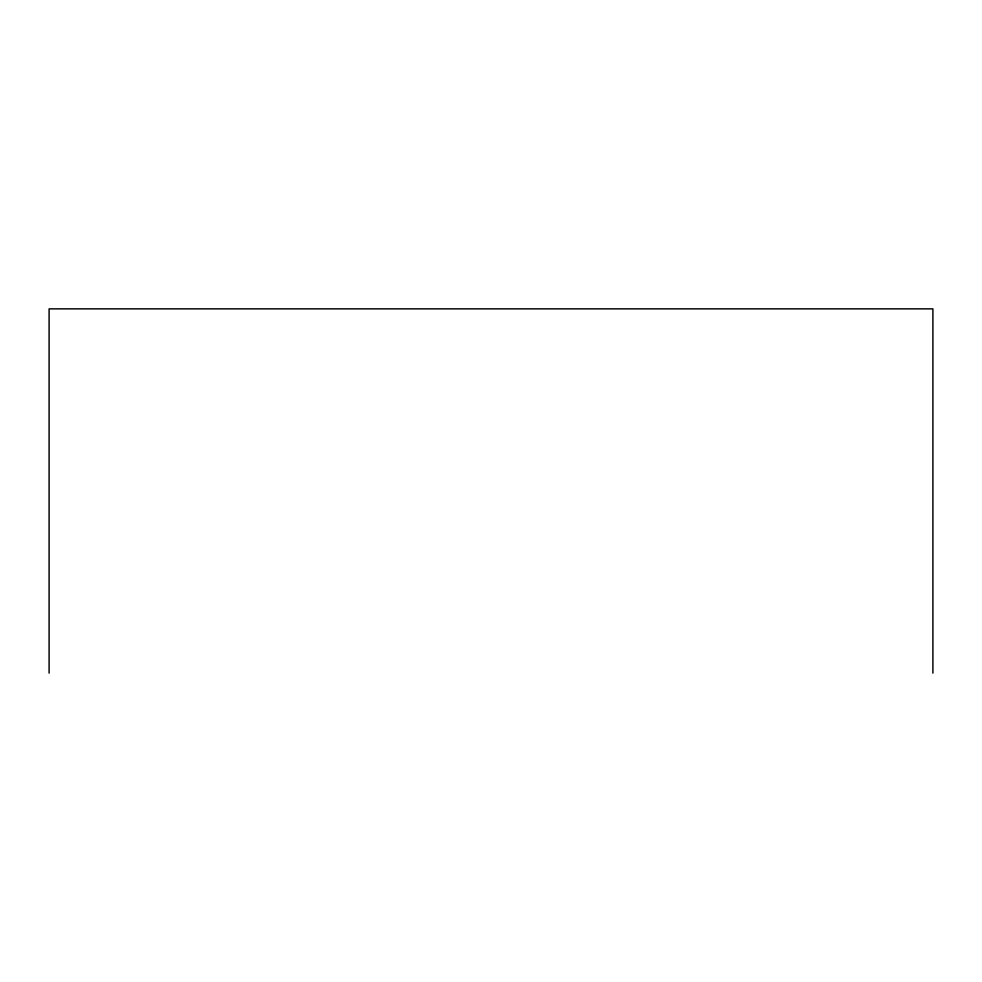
<?xml version="1.0" encoding="UTF-8"?>
<svg xmlns="http://www.w3.org/2000/svg" width="982" height="982" viewBox="0 0 982 982"><rect width="100%" height="100%" fill="white"/><g stroke="black" fill="none" stroke-linecap="round" stroke-linejoin="round"><path stroke-width="1.47" d="M932.9 673.136L932.9 308.864L49.1 308.864L49.1 673.136"/></g></svg>
